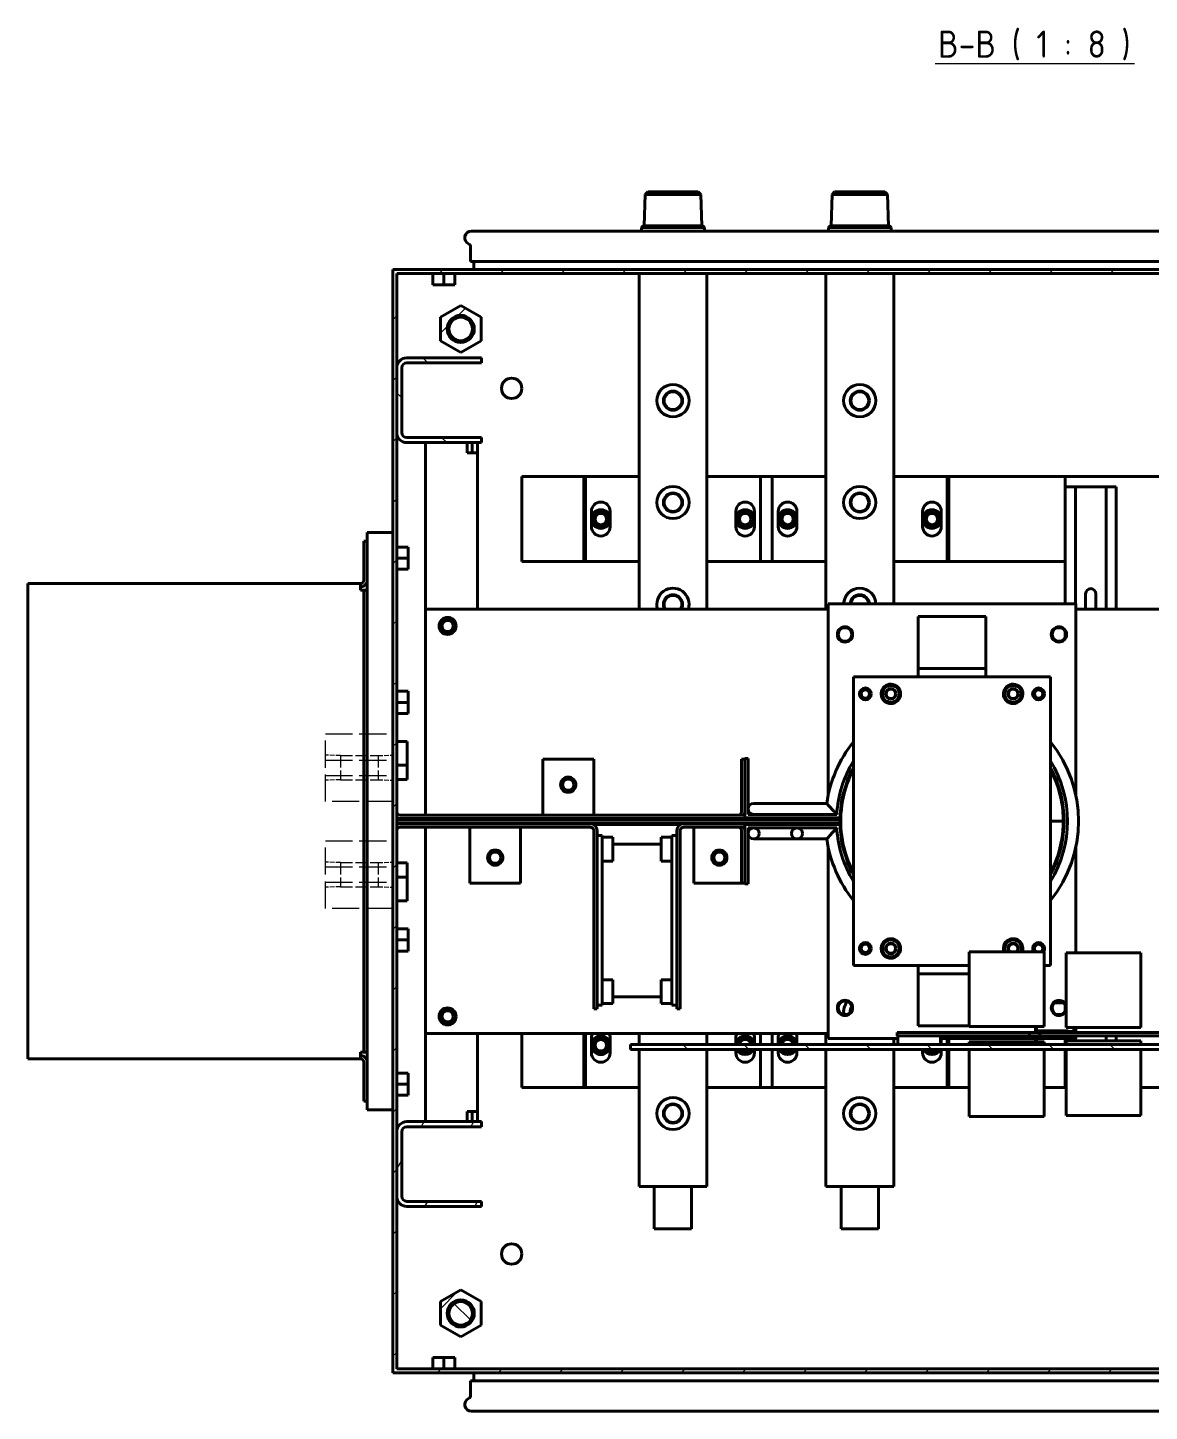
# Model space of a CAD drawing. Header units: millimetres. Extents: x 0 to 4752, y 0 to 3360.
# Drawn here: x 1799 to 2459, y 1622 to 2438 of the extents above; entities that cross this region are included whole.
import ezdxf

# ---------------------------------------------------------------- set-up
doc = ezdxf.new("R2010")
doc.units = ezdxf.units.MM
doc.header["$LTSCALE"] = 8
doc.linetypes.add('DASHED', pattern=[0.2067, 0.1654, -0.0413])
for name, color, linetype, lineweight in [('가려진 것(ISO)', 2, 'DASHED', 18), ('가시적인 것(ISO)', 3, 'Continuous', 40), ('기호(ISO)', 5, 'Continuous', 25), ('해치(ISO)', 7, 'Continuous', 18)]:
    doc.layers.add(name, color=color, linetype=linetype, lineweight=lineweight)
doc.styles.add('텍스트 스타일466', font='isocp.shx')
pattern_1 = [(45, (0, 0), (-17.96051, 17.96051), [])]
pattern_2 = [(135.0002, (0, 0), (-17.96045, -17.96058), [])]

msp = doc.modelspace()

# ---------------------------------------------------------------- hatches: boundary and pattern name
at = {"layer": '해치(ISO)'}
h = msp.add_hatch(dxfattribs=at)
h.set_pattern_fill('ANSI31', color=256, scale=203.2, style=0)
h.set_pattern_definition(pattern_1)
h.paths.add_polyline_path([(2013.95, 1645.01), (2813.95, 1645.01), (2813.95, 2295.01), (2013.95, 2295.01)])
h.paths.add_polyline_path([(2811.65, 2292.71), (2811.65, 1647.31), (2016.25, 1647.31), (2016.25, 1749.01), (2016.25, 1787.01), (2016.25, 2199.01), (2016.25, 2237.01), (2016.25, 2292.71)], flags=0)
h = msp.add_hatch(dxfattribs=at)
h.set_pattern_fill('ANSI31', color=256, scale=203.2, style=0)
h.set_pattern_definition(pattern_1)
h.paths.add_polyline_path([(2065.95, 1686.94), (2053.95, 1693.87), (2041.95, 1686.94), (2041.95, 1673.08), (2053.95, 1666.16), (2065.95, 1673.08)])
edge = h.paths.add_edge_path(flags=0)
edge.add_ellipse((2053.95, 1680.01), major_axis=(6.92, 0), ratio=1, start_angle=0, end_angle=360)
h.paths.add_polyline_path([(2773.95, 2273.87), (2761.95, 2266.94), (2761.95, 2253.08), (2773.95, 2246.16), (2785.95, 2253.08), (2785.95, 2266.94)])
edge = h.paths.add_edge_path(flags=0)
edge.add_ellipse((2773.95, 2260.01), major_axis=(6.92, 0), ratio=1, start_angle=0, end_angle=360)
h.paths.add_polyline_path([(2785.95, 1686.94), (2773.95, 1693.87), (2761.95, 1686.94), (2761.95, 1673.08), (2773.95, 1666.16), (2785.95, 1673.08)])
edge = h.paths.add_edge_path(flags=0)
edge.add_ellipse((2773.95, 1680.01), major_axis=(6.92, 0), ratio=1, start_angle=0, end_angle=360)
h.paths.add_polyline_path([(2053.95, 2273.87), (2041.95, 2266.94), (2041.95, 2253.08), (2053.95, 2246.16), (2065.95, 2253.08), (2065.95, 2266.94)])
edge = h.paths.add_edge_path(flags=0)
edge.add_ellipse((2053.95, 2260.01), major_axis=(6.92, 0), ratio=1, start_angle=0, end_angle=360)
h = msp.add_hatch(dxfattribs=at)
h.set_pattern_fill('ANSI31', color=256, scale=203.2, angle=105.00025, style=0)
h.set_pattern_definition([(150.0002, (0, 0), (-12.6999, -21.9971), [])])
edge = h.paths.add_edge_path()
edge.add_ellipse((2053.95, 2260.01), major_axis=(8, 0), ratio=1, start_angle=0, end_angle=360)
h = msp.add_hatch(dxfattribs=at)
h.set_pattern_fill('ANSI31', color=256, scale=203.2, angle=90.00021, style=0)
h.set_pattern_definition(pattern_2)
edge = h.paths.add_edge_path()
edge.add_line((2066.25, 2240.01), (2066.25, 2243.01))
edge.add_line((2066.25, 2243.01), (2022.25, 2243.01))
edge.add_ellipse((2022.25, 2237.01), major_axis=(0, 6), ratio=1, start_angle=0, end_angle=90)
edge.add_line((2016.25, 2237.01), (2016.25, 2199.01))
edge.add_ellipse((2022.25, 2199.01), major_axis=(-6, 0), ratio=1, start_angle=0, end_angle=90)
edge.add_line((2022.25, 2193.01), (2066.25, 2193.01))
edge.add_line((2066.25, 2193.01), (2066.25, 2196.01))
edge.add_line((2066.25, 2196.01), (2022.25, 2196.01))
edge.add_ellipse((2022.25, 2199.01), major_axis=(0, -3), ratio=1, start_angle=270, end_angle=360, ccw=False)
edge.add_line((2019.25, 2199.01), (2019.25, 2237.01))
edge.add_ellipse((2022.25, 2237.01), major_axis=(-3, 0), ratio=1, start_angle=270, end_angle=360, ccw=False)
edge.add_line((2022.25, 2240.01), (2066.25, 2240.01))
h = msp.add_hatch(dxfattribs=at)
h.set_pattern_fill('ANSI31', color=256, scale=203.2, angle=75.00018, style=0)
h.set_pattern_definition([(120.0002, (0, 0), (-21.997, -12.70007), [])])
h.paths.add_polyline_path([(2336.45, 1843.51), (2311.45, 1843.51), (2311.45, 1838.51), (2336.45, 1838.51)])
h = msp.add_hatch(dxfattribs=at)
h.set_pattern_fill('ANSI31', color=256, scale=203.2, angle=90.00021, style=0)
h.set_pattern_definition(pattern_2)
h.paths.add_polyline_path([(2153.95, 1838.51), (2153.95, 1835.51), (2573.95, 1835.51), (2573.95, 1838.51), (2496.45, 1838.51), (2471.45, 1838.51), (2336.45, 1838.51), (2311.45, 1838.51)])
h = msp.add_hatch(dxfattribs=at)
h.set_pattern_fill('ANSI31', color=256, scale=203.2, angle=14.99998, style=0)
h.set_pattern_definition([(60, (0, 0), (-21.99704, 12.7), [])])
edge = h.paths.add_edge_path()
edge.add_line((2066.25, 1790.01), (2066.25, 1793.01))
edge.add_line((2066.25, 1793.01), (2022.25, 1793.01))
edge.add_ellipse((2022.25, 1787.01), major_axis=(0, 6), ratio=1, start_angle=0, end_angle=90)
edge.add_line((2016.25, 1787.01), (2016.25, 1749.01))
edge.add_ellipse((2022.25, 1749.01), major_axis=(-6, 0), ratio=1, start_angle=0, end_angle=90)
edge.add_line((2022.25, 1743.01), (2066.25, 1743.01))
edge.add_line((2066.25, 1743.01), (2066.25, 1746.01))
edge.add_line((2066.25, 1746.01), (2022.25, 1746.01))
edge.add_ellipse((2022.25, 1749.01), major_axis=(0, -3), ratio=1, start_angle=270, end_angle=360, ccw=False)
edge.add_line((2019.25, 1749.01), (2019.25, 1787.01))
edge.add_ellipse((2022.25, 1787.01), major_axis=(-3, 0), ratio=1, start_angle=270, end_angle=360, ccw=False)
edge.add_line((2022.25, 1790.01), (2066.25, 1790.01))
h = msp.add_hatch(dxfattribs=at)
h.set_pattern_fill('ANSI31', color=256, scale=203.2, angle=90.00021, style=0)
h.set_pattern_definition(pattern_2)
edge = h.paths.add_edge_path()
edge.add_ellipse((2053.95, 1680.01), major_axis=(8, 0), ratio=1, start_angle=0, end_angle=360)

# ---------------------------------------------------------------- linework, layer by layer
at = {"layer": '가려진 것(ISO)', "ltscale": 12.094824}
for p, q in [((1974.25, 1981.51), (1974.25, 2021.51)), ((1974.25, 2021.51), (2014.25, 2021.51)), ((1974.25, 2006.01), (2014.25, 2006.01)), ((1974.25, 1997.01), (2014.25, 1997.01)), ((2014.25, 1981.51), (1974.25, 1981.51)), ((1974.25, 1918.51), (1974.25, 1958.51)), ((1974.25, 1958.51), (2014.25, 1958.51)), ((1974.25, 1943.01), (2014.25, 1943.01)), ((1974.25, 1934.01), (2014.25, 1934.01)), ((2014.25, 1918.51), (1974.25, 1918.51))]:
    msp.add_line(p, q, dxfattribs=at)
at = {"layer": '가려진 것(ISO)', "ltscale": 2.120859}
for p, q in [((1983.16, 2008.64), (1974.25, 2008.92)), ((2005.35, 2008.64), (2014.25, 2008.92)), ((1983.16, 1994.39), (1974.25, 1994.11)), ((2005.35, 1994.39), (2014.25, 1994.11)), ((1983.16, 1945.64), (1974.25, 1945.92)), ((2005.35, 1945.64), (2014.25, 1945.92)), ((1983.16, 1931.39), (1974.25, 1931.11)), ((2005.35, 1931.39), (2014.25, 1931.11))]:
    msp.add_line(p, q, dxfattribs=at)
at = {"layer": '가려진 것(ISO)', "ltscale": 5.329205}
for p, q in [((1983.16, 2008.64), (1983.16, 1994.39)), ((2005.35, 2008.64), (2005.35, 1994.39)), ((1983.16, 1945.64), (1983.16, 1931.39)), ((2005.35, 1945.64), (2005.35, 1931.39))]:
    msp.add_line(p, q, dxfattribs=at)
at = {"layer": '가려진 것(ISO)', "ltscale": 5.283535}
for p, q in [((1983.16, 2008.64), (2005.35, 2008.64)), ((1983.16, 1994.39), (2005.35, 1994.39)), ((1983.16, 1945.64), (2005.35, 1945.64)), ((1983.16, 1931.39), (2005.35, 1931.39))]:
    msp.add_line(p, q, dxfattribs=at)
at = {"layer": '가시적인 것(ISO)'}
for p, q in [((2164.15, 2340.76), (2162.6, 2339.21)), ((2164.15, 2340.76), (2193.75, 2340.76)), ((2193.75, 2340.76), (2195.3, 2339.21)), ((2274.15, 2340.76), (2272.6, 2339.21)), ((2274.15, 2340.76), (2303.75, 2340.76)), ((2303.75, 2340.76), (2305.3, 2339.21)), ((2162.6, 2339.21), (2162.05, 2320.76)), ((2162.6, 2339.21), (2195.3, 2339.21)), ((2195.3, 2339.21), (2195.85, 2320.76)), ((2272.6, 2339.21), (2272.05, 2320.76)), ((2272.6, 2339.21), (2305.3, 2339.21)), ((2305.3, 2339.21), (2305.85, 2320.76)), ((2060.3, 2317.71), (2767.6, 2317.71)), ((2161.45, 2320.76), (2160.45, 2319.76)), ((2197.45, 2319.76), (2160.45, 2319.76)), ((2160.45, 2317.71), (2160.45, 2319.76)), ((2161.45, 2320.76), (2196.45, 2320.76)), ((2196.45, 2320.76), (2197.45, 2319.76)), ((2197.45, 2317.71), (2197.45, 2319.76)), ((2271.45, 2320.76), (2270.45, 2319.76)), ((2307.45, 2319.76), (2270.45, 2319.76)), ((2270.45, 2317.71), (2270.45, 2319.76)), ((2271.45, 2320.76), (2306.45, 2320.76)), ((2306.45, 2320.76), (2307.45, 2319.76)), ((2307.45, 2317.71), (2307.45, 2319.76)), ((2059.8, 2308.26), (2059.8, 2299.71)), ((2059.8, 2299.71), (2768.1, 2299.71)), ((2061.65, 2295.01), (2061.65, 2299.71)), ((2813.95, 2295.01), (2013.95, 2295.01)), ((2013.95, 2295.01), (2013.95, 1645.01)), ((2016.25, 1647.31), (2016.25, 2292.71)), ((2016.25, 2292.71), (2811.65, 2292.71)), ((2037.45, 2292.71), (2037.45, 2285.91)), ((2043.95, 2292.71), (2043.95, 2285.91)), ((2050.45, 2292.71), (2050.45, 2285.91)), ((2158.95, 2292.71), (2158.95, 2095.01)), ((2198.95, 2292.71), (2198.95, 2095.01)), ((2268.95, 2292.71), (2268.95, 2095.01)), ((2308.95, 2292.71), (2308.95, 2098.01)), ((2037.45, 2285.91), (2043.95, 2285.91)), ((2043.95, 2285.91), (2050.45, 2285.91)), ((2053.95, 2273.87), (2041.95, 2266.94)), ((2041.95, 2266.94), (2041.95, 2253.08)), ((2065.95, 2266.94), (2053.95, 2273.87)), ((2065.95, 2253.08), (2065.95, 2266.94)), ((2041.95, 2253.08), (2053.95, 2246.16)), ((2053.95, 2246.16), (2065.95, 2253.08)), ((2066.25, 2243.01), (2022.25, 2243.01)), ((2066.25, 2240.01), (2066.25, 2243.01)), ((2016.25, 2237.01), (2016.25, 2199.01)), ((2019.25, 2199.01), (2019.25, 2237.01)), ((2022.25, 2240.01), (2066.25, 2240.01)), ((2066.25, 2196.01), (2022.25, 2196.01)), ((2022.25, 2193.01), (2066.25, 2193.01)), ((2033.25, 2193.01), (2033.25, 2187.01)), ((2057.75, 2187.01), (2057.75, 2193.01)), ((2060.75, 2187.01), (2060.75, 2193.01)), ((2063.75, 2193.01), (2063.75, 2187.01)), ((2066.25, 2193.01), (2066.25, 2196.01)), ((2033.25, 2095.01), (2033.25, 2187.01)), ((2057.75, 2187.01), (2063.75, 2187.01)), ((2063.75, 2187.01), (2063.75, 2095.01)), ((2089.95, 2173.01), (2126.45, 2173.01)), ((2089.95, 2173.01), (2089.95, 2129.01)), ((2126.45, 2123.01), (2126.45, 2173.01)), ((2126.45, 2173.01), (2127.45, 2173.01)), ((2158.95, 2173.01), (2127.45, 2173.01)), ((2127.45, 2173.01), (2127.45, 2123.01)), ((2230.45, 2173.01), (2198.95, 2173.01)), ((2230.45, 2173.01), (2237.45, 2173.01)), ((2230.45, 2123.01), (2230.45, 2173.01)), ((2268.95, 2173.01), (2237.45, 2173.01)), ((2237.45, 2173.01), (2237.45, 2123.01)), ((2340.45, 2173.01), (2308.95, 2173.01)), ((2340.45, 2173.01), (2341.45, 2173.01)), ((2340.45, 2123.01), (2340.45, 2173.01)), ((2341.45, 2173.01), (2409.95, 2173.01)), ((2341.45, 2173.01), (2341.45, 2123.01)), ((2409.95, 2173.01), (2409.95, 2167.01)), ((2601.75, 2173.01), (2409.95, 2173.01)), ((2415.95, 2167.01), (2409.95, 2167.01)), ((2409.95, 2098.01), (2409.95, 2167.01)), ((2433.95, 2167.01), (2415.95, 2167.01)), ((2415.95, 2098.01), (2415.95, 2167.01)), ((2439.95, 2167.01), (2433.95, 2167.01)), ((2433.95, 2095.01), (2433.95, 2167.01)), ((2439.95, 2095.01), (2439.95, 2167.01)), ((2130.95, 2143.51), (2130.95, 2152.51)), ((2141.95, 2152.51), (2141.95, 2143.51)), ((2215.95, 2143.51), (2215.95, 2152.51)), ((2226.95, 2152.51), (2226.95, 2143.51)), ((2240.95, 2143.51), (2240.95, 2152.51)), ((2251.95, 2152.51), (2251.95, 2143.51)), ((2325.95, 2143.51), (2325.95, 2152.51)), ((2336.95, 2152.51), (2336.95, 2143.51)), ((1998.95, 1800.01), (1998.95, 2140.01)), ((2013.95, 2140.01), (1998.95, 2140.01)), ((1996.95, 2135.01), (1996.95, 2112.01)), ((1996.95, 2135.01), (1998.95, 2135.01)), ((2016.25, 2131.51), (2023.05, 2131.51)), ((2023.05, 2125.01), (2023.05, 2131.51)), ((2089.95, 2123.01), (2089.95, 2129.01)), ((2016.25, 2125.01), (2023.05, 2125.01)), ((2023.05, 2118.51), (2023.05, 2125.01)), ((2126.45, 2123.01), (2089.95, 2123.01)), ((2127.45, 2123.01), (2126.45, 2123.01)), ((2127.45, 2123.01), (2158.95, 2123.01)), ((2198.95, 2123.01), (2230.45, 2123.01)), ((2237.45, 2123.01), (2230.45, 2123.01)), ((2237.45, 2123.01), (2268.95, 2123.01)), ((2308.95, 2123.01), (2340.45, 2123.01)), ((2341.45, 2123.01), (2340.45, 2123.01)), ((2409.95, 2123.01), (2341.45, 2123.01)), ((2016.25, 2118.51), (2023.05, 2118.51)), ((1798.95, 2110.01), (1994.95, 2110.01)), ((1798.95, 2110.01), (1798.95, 2106.01)), ((1798.95, 1834.01), (1798.95, 2106.01)), ((1994.95, 2110.01), (1994.95, 2106.01)), ((1996.95, 2106.01), (1994.95, 2106.01)), ((1996.95, 2106.01), (1998.95, 2106.01)), ((1996.95, 1834.01), (1996.95, 2106.01)), ((2421.95, 2095.01), (2421.95, 2104.01)), ((2427.95, 2104.01), (2427.95, 2095.01)), ((2270.25, 2098.01), (2270.25, 1984.89)), ((2416.25, 2098.01), (2270.25, 2098.01)), ((2416.25, 1984.89), (2416.25, 2098.01)), ((2033.25, 2095.01), (2033.25, 1973.51)), ((2270.25, 2095.01), (2033.25, 2095.01)), ((2323.25, 2075.51), (2323.25, 2090.51)), ((2363.25, 2090.51), (2323.25, 2090.51)), ((2363.25, 2090.51), (2363.25, 2075.51)), ((2627.25, 2095.01), (2416.25, 2095.01)), ((2409.95, 2078.49), (2409.95, 2081.53)), ((2323.25, 2060.01), (2323.25, 2075.51)), ((2363.25, 2075.51), (2363.25, 2060.01)), ((2401.25, 2055.01), (2285.25, 2055.01)), ((2285.25, 2055.01), (2285.25, 1885.01)), ((2363.25, 2060.01), (2323.25, 2060.01)), ((2323.25, 2060.01), (2323.25, 2055.01)), ((2363.25, 2055.01), (2363.25, 2060.01)), ((2401.25, 1885.01), (2401.25, 2055.01)), ((2016.25, 2046.51), (2023.05, 2046.51)), ((2023.05, 2040.01), (2023.05, 2046.51)), ((2016.25, 2040.01), (2023.05, 2040.01)), ((2023.05, 2033.51), (2023.05, 2040.01)), ((2302.11, 2044.85), (2301.5, 2044.86)), ((2301.51, 2045.4), (2301.96, 2045.4)), ((2302.13, 2044.79), (2301.51, 2044.8)), ((2374.11, 2044.85), (2373.5, 2044.86)), ((2373.51, 2045.4), (2373.96, 2045.4)), ((2374.13, 2044.79), (2373.51, 2044.8)), ((2016.25, 2033.51), (2023.05, 2033.51)), ((2016.25, 2017.01), (2022.45, 2017.01)), ((2022.45, 2017.01), (2022.45, 2003.01)), ((2102.25, 2006.51), (2102.25, 1975.51)), ((2132.25, 2006.51), (2102.25, 2006.51)), ((2132.25, 2006.51), (2132.25, 1975.51)), ((2219.25, 2006.51), (2219.25, 1975.51)), ((2219.25, 2006.51), (2221.25, 2006.51)), ((2221.25, 2007.01), (2221.25, 2006.51)), ((2223.25, 2007.01), (2221.25, 2007.01)), ((2221.25, 1975.51), (2221.25, 2006.51)), ((2223.25, 1974.01), (2223.25, 2007.01)), ((2016.25, 2003.01), (2022.45, 2003.01)), ((2022.45, 2003.01), (2022.45, 1994.51)), ((2016.25, 1994.51), (2022.45, 1994.51)), ((2018.25, 1973.51), (2221.25, 1973.51)), ((2102.25, 1975.51), (2102.25, 1973.51)), ((2132.25, 1975.51), (2132.25, 1973.51)), ((2221.25, 1975.51), (2221.25, 1973.51)), ((2221.25, 1973.51), (2221.25, 1971.51)), ((2275.37, 1974.01), (2223.25, 1974.01)), ((2269.5, 1980.51), (2226.5, 1980.51)), ((2277.32, 1973.01), (2277.82, 1973.01)), ((2016.25, 1971.01), (2277.25, 1971.01)), ((2277.25, 1969.01), (2016.25, 1969.01)), ((2018.25, 1971.51), (2221.25, 1971.51)), ((2130.25, 1968.51), (2018.25, 1968.51)), ((2130.25, 1966.51), (2018.25, 1966.51)), ((2033.25, 1971.01), (2033.25, 1971.51)), ((2033.25, 1968.51), (2033.25, 1969.01)), ((2033.25, 1966.51), (2033.25, 1845.01)), ((2059.25, 1964.51), (2059.25, 1966.51)), ((2089.25, 1964.51), (2089.25, 1966.51)), ((2183.32, 1968.01), (2132.19, 1968.01)), ((2221.25, 1968.51), (2185.25, 1968.51)), ((2185.25, 1966.51), (2221.25, 1966.51)), ((2191.25, 1964.51), (2191.25, 1966.51)), ((2221.25, 1972.01), (2277.28, 1972.01)), ((2221.25, 1966.51), (2221.25, 1968.51)), ((2277.28, 1968.01), (2221.25, 1968.01)), ((2221.25, 1966.51), (2221.25, 1964.51)), ((2223.25, 1966.01), (2226.5, 1966.01)), ((2223.25, 1962.76), (2223.25, 1966.01)), ((2226.5, 1966.01), (2252, 1966.01)), ((2252, 1966.01), (2275.37, 1966.01)), ((2277.25, 1971.01), (2277.25, 1969.01)), ((2277.28, 1972.01), (2277.78, 1972.01)), ((2277.78, 1968.01), (2277.28, 1968.01)), ((2277.82, 1967.01), (2277.32, 1967.01)), ((2408.75, 1970.01), (2401.25, 1970.01)), ((2059.25, 1933.51), (2059.25, 1964.51)), ((2089.25, 1933.51), (2089.25, 1964.51)), ((2132.25, 1859.51), (2132.25, 1964.51)), ((2134.25, 1859.51), (2134.25, 1964.51)), ((2137.25, 1961.51), (2134.25, 1961.51)), ((2137.25, 1961.51), (2137.25, 1861.51)), ((2137.25, 1960.51), (2143.45, 1960.51)), ((2143.45, 1960.51), (2143.45, 1946.51)), ((2143.45, 1956.51), (2172.05, 1956.51)), ((2172.05, 1946.51), (2172.05, 1960.51)), ((2178.25, 1960.51), (2172.05, 1960.51)), ((2178.25, 1961.51), (2178.25, 1861.51)), ((2178.25, 1961.51), (2181.25, 1961.51)), ((2181.25, 1964.51), (2181.25, 1859.51)), ((2183.25, 1859.51), (2183.25, 1964.51)), ((2191.25, 1933.51), (2191.25, 1964.51)), ((2219.25, 1933.51), (2219.25, 1964.51)), ((2221.25, 1933.51), (2221.25, 1964.51)), ((2223.25, 1933.01), (2223.25, 1962.76)), ((2252, 1959.51), (2226.5, 1959.51)), ((2252, 1959.51), (2269.5, 1959.51)), ((2270.25, 1955.14), (2270.25, 1842.01)), ((2416.25, 1892.51), (2416.25, 1955.14)), ((2016.25, 1945.51), (2022.45, 1945.51)), ((2022.45, 1945.51), (2022.45, 1937.01)), ((2137.25, 1946.51), (2143.45, 1946.51)), ((2178.25, 1946.51), (2172.05, 1946.51)), ((2016.25, 1937.01), (2022.45, 1937.01)), ((2022.45, 1937.01), (2022.45, 1923.01)), ((2059.25, 1933.51), (2089.25, 1933.51)), ((2191.25, 1933.51), (2219.25, 1933.51)), ((2219.25, 1933.51), (2221.25, 1933.51)), ((2221.25, 1933.51), (2221.25, 1933.01)), ((2221.25, 1933.01), (2223.25, 1933.01)), ((2016.25, 1923.01), (2022.45, 1923.01)), ((2016.25, 1906.51), (2023.05, 1906.51)), ((2016.25, 1900.01), (2023.05, 1900.01)), ((2023.05, 1900.01), (2023.05, 1906.51)), ((2023.05, 1893.51), (2023.05, 1900.01)), ((2016.25, 1893.51), (2023.05, 1893.51)), ((2302.11, 1894.85), (2301.5, 1894.86)), ((2301.51, 1895.4), (2301.96, 1895.4)), ((2302.13, 1894.79), (2301.51, 1894.8)), ((2397.45, 1893.01), (2353.45, 1893.01)), ((2353.45, 1893.01), (2353.45, 1849.01)), ((2374.11, 1894.85), (2373.5, 1894.86)), ((2373.51, 1895.4), (2373.96, 1895.4)), ((2374.13, 1894.79), (2373.51, 1894.8)), ((2397.45, 1849.01), (2397.45, 1893.01)), ((2454.45, 1892.51), (2410.45, 1892.51)), ((2410.45, 1892.51), (2410.45, 1848.51)), ((2454.45, 1848.51), (2454.45, 1892.51)), ((2285.25, 1885.01), (2353.45, 1885.01)), ((2323.25, 1885.01), (2323.25, 1880.01)), ((2397.45, 1885.01), (2401.25, 1885.01)), ((2137.25, 1876.51), (2143.45, 1876.51)), ((2143.45, 1876.51), (2143.45, 1862.51)), ((2172.05, 1862.51), (2172.05, 1876.51)), ((2178.25, 1876.51), (2172.05, 1876.51)), ((2323.25, 1864.51), (2323.25, 1880.01)), ((2323.25, 1880.01), (2353.45, 1880.01)), ((2132.25, 1859.51), (2134.25, 1859.51)), ((2137.25, 1861.51), (2134.25, 1861.51)), ((2137.25, 1862.51), (2143.45, 1862.51)), ((2143.45, 1866.51), (2172.05, 1866.51)), ((2178.25, 1862.51), (2172.05, 1862.51)), ((2178.25, 1861.51), (2181.25, 1861.51)), ((2183.25, 1859.51), (2181.25, 1859.51)), ((2323.25, 1849.51), (2323.25, 1864.51)), ((2408.9, 1863.01), (2403.61, 1863.01)), ((2409.95, 1858.49), (2409.95, 1861.53)), ((2033.25, 1799.01), (2033.25, 1845.01)), ((2033.25, 1845.01), (2270.25, 1845.01)), ((2063.75, 1845.01), (2063.75, 1799.01)), ((2089.95, 1813.01), (2089.95, 1845.01)), ((2126.45, 1813.01), (2126.45, 1845.01)), ((2127.45, 1845.01), (2127.45, 1813.01)), ((2130.95, 1833.51), (2130.95, 1842.51)), ((2141.95, 1842.51), (2141.95, 1833.51)), ((2158.95, 1845.01), (2158.95, 1838.51)), ((2198.95, 1845.01), (2198.95, 1838.51)), ((2215.95, 1838.51), (2215.95, 1842.51)), ((2226.95, 1842.51), (2226.95, 1838.51)), ((2230.45, 1838.51), (2230.45, 1845.01)), ((2237.45, 1845.01), (2237.45, 1838.51)), ((2240.95, 1838.51), (2240.95, 1842.51)), ((2251.95, 1842.51), (2251.95, 1838.51)), ((2268.95, 1845.01), (2268.95, 1838.51)), ((2310.95, 1845.51), (2388.95, 1845.51)), ((2310.95, 1845.51), (2310.95, 1843.51)), ((2311.45, 1843.51), (2310.95, 1843.51)), ((2336.45, 1843.51), (2311.45, 1843.51)), ((2311.45, 1843.51), (2311.45, 1838.51)), ((2323.25, 1849.51), (2353.45, 1849.51)), ((2388.95, 1843.51), (2336.45, 1843.51)), ((2336.45, 1838.51), (2336.45, 1843.51)), ((2353.45, 1849.01), (2397.45, 1849.01)), ((2388.95, 1845.51), (2394.95, 1845.51)), ((2388.95, 1845.51), (2388.95, 1843.51)), ((2394.95, 1843.51), (2388.95, 1843.51)), ((2392.45, 1846.01), (2392.45, 1849.01)), ((2411.7, 1846.01), (2392.45, 1846.01)), ((2392.45, 1840.01), (2392.45, 1843.01)), ((2392.45, 1843.01), (2411.7, 1843.01)), ((2392.95, 1849.01), (2392.95, 1846.51)), ((2392.95, 1846.51), (2411.7, 1846.51)), ((2411.7, 1842.51), (2392.95, 1842.51)), ((2392.95, 1842.51), (2392.95, 1840.01)), ((2394.95, 1845.51), (2496.95, 1845.51)), ((2394.95, 1843.51), (2394.95, 1845.51)), ((2471.45, 1843.51), (2394.95, 1843.51)), ((2396.2, 1845.51), (2396.2, 1846.01)), ((2396.2, 1846.01), (2414.95, 1846.01)), ((2396.2, 1843.01), (2396.2, 1843.51)), ((2414.95, 1843.01), (2396.2, 1843.01)), ((2410.45, 1848.51), (2454.45, 1848.51)), ((2411.7, 1846.51), (2411.7, 1846.01)), ((2411.7, 1843.01), (2411.7, 1842.51)), ((2414.95, 1846.01), (2414.95, 1848.51)), ((2414.95, 1840.51), (2414.95, 1843.01)), ((2415.45, 1848.51), (2415.45, 1845.51)), ((2415.45, 1843.51), (2415.45, 1840.51)), ((2416.25, 1845.51), (2416.25, 1848.51)), ((2416.25, 1842.01), (2416.25, 1843.51)), ((2433.95, 1840.51), (2433.95, 1843.51)), ((2439.95, 1840.51), (2439.95, 1843.51)), ((2153.95, 1838.51), (2153.95, 1835.51)), ((2573.95, 1838.51), (2153.95, 1838.51)), ((2153.95, 1835.51), (2573.95, 1835.51)), ((2158.95, 1835.51), (2158.95, 1754.76)), ((2198.95, 1835.51), (2198.95, 1754.76)), ((2215.95, 1833.51), (2215.95, 1835.51)), ((2226.95, 1835.51), (2226.95, 1833.51)), ((2230.45, 1813.01), (2230.45, 1835.51)), ((2237.45, 1835.51), (2237.45, 1813.01)), ((2240.95, 1833.51), (2240.95, 1835.51)), ((2251.95, 1835.51), (2251.95, 1833.51)), ((2268.95, 1835.51), (2268.95, 1754.76)), ((2270.25, 1842.01), (2311.45, 1842.01)), ((2308.95, 1842.01), (2308.95, 1838.51)), ((2308.95, 1835.51), (2308.95, 1754.76)), ((2311.45, 1838.51), (2336.45, 1838.51)), ((2325.95, 1833.51), (2325.95, 1835.51)), ((2336.45, 1842.01), (2392.45, 1842.01)), ((2336.95, 1842.01), (2336.95, 1838.51)), ((2336.95, 1835.51), (2336.95, 1833.51)), ((2340.45, 1838.51), (2340.45, 1842.01)), ((2340.45, 1813.01), (2340.45, 1835.51)), ((2341.45, 1842.01), (2341.45, 1838.51)), ((2341.45, 1835.51), (2341.45, 1813.01)), ((2397.45, 1840.01), (2353.45, 1840.01)), ((2353.45, 1840.01), (2353.45, 1838.51)), ((2353.45, 1835.51), (2353.45, 1796.01)), ((2392.95, 1842.01), (2414.95, 1842.01)), ((2397.45, 1838.51), (2397.45, 1840.01)), ((2397.45, 1796.01), (2397.45, 1835.51)), ((2409.95, 1838.51), (2409.95, 1842.01)), ((2409.95, 1822.01), (2409.95, 1835.51)), ((2454.45, 1840.51), (2410.45, 1840.51)), ((2410.45, 1840.51), (2410.45, 1838.51)), ((2410.45, 1835.51), (2410.45, 1796.51)), ((2415.45, 1842.01), (2416.25, 1842.01)), ((2415.95, 1840.51), (2415.95, 1842.01)), ((2454.45, 1838.51), (2454.45, 1840.51)), ((2454.45, 1796.51), (2454.45, 1835.51)), ((1798.95, 1834.01), (1798.95, 1830.01)), ((1994.95, 1830.01), (1798.95, 1830.01)), ((1996.95, 1834.01), (1994.95, 1834.01)), ((1994.95, 1834.01), (1994.95, 1830.01)), ((1996.95, 1834.01), (1998.95, 1834.01)), ((1996.95, 1805.01), (1996.95, 1828.01)), ((2016.25, 1821.51), (2023.05, 1821.51)), ((2023.05, 1815.01), (2023.05, 1821.51)), ((2409.95, 1822.01), (2409.95, 1813.01)), ((2409.95, 1822.01), (2410.45, 1822.01)), ((2016.25, 1815.01), (2023.05, 1815.01)), ((2023.05, 1808.51), (2023.05, 1815.01)), ((2089.95, 1813.01), (2126.45, 1813.01)), ((2127.45, 1813.01), (2126.45, 1813.01)), ((2127.45, 1813.01), (2158.95, 1813.01)), ((2198.95, 1813.01), (2230.45, 1813.01)), ((2237.45, 1813.01), (2230.45, 1813.01)), ((2237.45, 1813.01), (2268.95, 1813.01)), ((2308.95, 1813.01), (2340.45, 1813.01)), ((2341.45, 1813.01), (2340.45, 1813.01)), ((2341.45, 1813.01), (2353.45, 1813.01)), ((2397.45, 1813.01), (2409.95, 1813.01)), ((2409.95, 1813.01), (2410.45, 1813.01)), ((2454.45, 1813.01), (2601.75, 1813.01)), ((1996.95, 1805.01), (1998.95, 1805.01)), ((2016.25, 1808.51), (2023.05, 1808.51)), ((2013.95, 1800.01), (1998.95, 1800.01)), ((2033.25, 1799.01), (2033.25, 1793.01)), ((2057.75, 1793.01), (2057.75, 1799.01)), ((2063.75, 1799.01), (2057.75, 1799.01)), ((2060.75, 1793.01), (2060.75, 1799.01)), ((2063.75, 1799.01), (2063.75, 1793.01)), ((2353.45, 1796.01), (2397.45, 1796.01)), ((2410.45, 1796.51), (2454.45, 1796.51)), ((2016.25, 1787.01), (2016.25, 1749.01)), ((2019.25, 1749.01), (2019.25, 1787.01)), ((2066.25, 1793.01), (2022.25, 1793.01)), ((2022.25, 1790.01), (2066.25, 1790.01)), ((2066.25, 1790.01), (2066.25, 1793.01)), ((2158.95, 1754.76), (2161.95, 1754.76)), ((2195.95, 1754.76), (2161.95, 1754.76)), ((2167.95, 1754.76), (2167.95, 1729.76)), ((2189.95, 1754.76), (2189.95, 1729.76)), ((2195.95, 1754.76), (2198.95, 1754.76)), ((2268.95, 1754.76), (2271.95, 1754.76)), ((2305.95, 1754.76), (2271.95, 1754.76)), ((2277.95, 1754.76), (2277.95, 1729.76)), ((2299.95, 1754.76), (2299.95, 1729.76)), ((2305.95, 1754.76), (2308.95, 1754.76)), ((2066.25, 1746.01), (2022.25, 1746.01)), ((2066.25, 1743.01), (2066.25, 1746.01)), ((2022.25, 1743.01), (2066.25, 1743.01)), ((2167.95, 1729.76), (2189.95, 1729.76)), ((2277.95, 1729.76), (2299.95, 1729.76)), ((2053.95, 1693.87), (2041.95, 1686.94)), ((2065.95, 1686.94), (2053.95, 1693.87)), ((2041.95, 1686.94), (2041.95, 1673.08)), ((2065.95, 1673.08), (2065.95, 1686.94)), ((2041.95, 1673.08), (2053.95, 1666.16)), ((2053.95, 1666.16), (2065.95, 1673.08)), ((2811.65, 1647.31), (2016.25, 1647.31)), ((2043.95, 1654.11), (2037.45, 1654.11)), ((2037.45, 1647.31), (2037.45, 1654.11)), ((2050.45, 1654.11), (2043.95, 1654.11)), ((2043.95, 1647.31), (2043.95, 1654.11)), ((2050.45, 1647.31), (2050.45, 1654.11)), ((2013.95, 1645.01), (2813.95, 1645.01)), ((2768.1, 1640.31), (2059.8, 1640.31)), ((2059.8, 1631.77), (2059.8, 1640.31)), ((2061.65, 1645.01), (2061.65, 1640.31)), ((2767.6, 1622.31), (2060.3, 1622.31))]:
    msp.add_line(p, q, dxfattribs=at)
for centre, radius in [((2053.95, 2260.01), 8), ((2053.95, 2260.01), 6.92), ((2083.95, 2225.01), 6), ((2178.95, 2217.76), 9.5), ((2288.95, 2217.76), 9.5), ((2178.95, 2217.76), 5.64), ((2178.95, 2217.76), 5.29), ((2178.95, 2217.76), 5.25), ((2288.95, 2217.76), 5.64), ((2288.95, 2217.76), 5.29), ((2288.95, 2217.76), 5.25), ((2178.95, 2157.76), 9.5), ((2178.95, 2157.76), 5.64), ((2178.95, 2157.76), 5.29), ((2178.95, 2157.76), 5.25), ((2288.95, 2157.76), 9.5), ((2288.95, 2157.76), 5.64), ((2288.95, 2157.76), 5.29), ((2288.95, 2157.76), 5.25), ((2136.45, 2148.01), 5.5), ((2136.45, 2148.01), 4.5), ((2221.45, 2148.01), 5.5), ((2221.45, 2148.01), 4.5), ((2246.45, 2148.01), 5.5), ((2246.45, 2148.01), 4.5), ((2331.45, 2148.01), 5.5), ((2331.45, 2148.01), 4.5), ((2136.45, 2148.01), 3.32), ((2221.45, 2148.01), 3.32), ((2246.45, 2148.01), 3.32), ((2331.45, 2148.01), 3.32), ((2046.25, 2085.01), 5), ((2046.25, 2085.01), 4.5), ((2046.25, 2085.01), 3.32), ((2280.25, 2080.01), 4.5), ((2280.25, 2080.01), 4), ((2406.25, 2080.01), 4.5), ((2406.25, 2080.01), 4), ((2292.25, 2045.01), 3.5), ((2292.25, 2045.01), 2.46), ((2307.25, 2045.01), 3.15), ((2307.25, 2045.01), 3), ((2307.25, 2045.01), 2.75), ((2379.25, 2045.01), 3.15), ((2379.25, 2045.01), 3), ((2379.25, 2045.01), 2.75), ((2394.25, 2045.01), 3.5), ((2394.25, 2045.01), 2.46), ((2117.25, 1991.51), 4.5), ((2117.25, 1991.51), 3.32), ((2226.5, 1962.76), 3.25), ((2252, 1962.76), 3.25), ((2074.25, 1948.51), 4.5), ((2074.25, 1948.51), 3.32), ((2206.25, 1948.51), 4.5), ((2206.25, 1948.51), 3.32), ((2292.25, 1895.01), 3.5), ((2292.25, 1895.01), 2.46), ((2307.25, 1895.01), 3.15), ((2307.25, 1895.01), 3), ((2307.25, 1895.01), 2.75), ((2046.25, 1855.01), 5), ((2046.25, 1855.01), 4.5), ((2280.25, 1860.01), 4.5), ((2280.25, 1860.01), 4), ((2406.25, 1860.01), 4), ((2046.25, 1855.01), 3.32), ((2136.45, 1838.01), 5.5), ((2136.45, 1838.01), 4.5), ((2136.45, 1838.01), 3.32), ((2178.95, 1797.76), 9.5), ((2178.95, 1797.76), 5.64), ((2178.95, 1797.76), 5.29), ((2178.95, 1797.76), 5.25), ((2288.95, 1797.76), 9.5), ((2288.95, 1797.76), 5.64), ((2288.95, 1797.76), 5.29), ((2288.95, 1797.76), 5.25), ((2083.95, 1715.01), 6), ((2053.95, 1680.01), 8), ((2053.95, 1680.01), 6.92)]:
    msp.add_circle(centre, radius, dxfattribs=at)
for centre, radius, start, end in [((2060.3, 2313.71), 4, 90, 245.37568), ((2057.8, 2308.26), 2, 0, 65.37568), ((2022.25, 2237.01), 6, 90, 180), ((2022.25, 2237.01), 3, 90, 180), ((2022.25, 2199.01), 6, 180, 270), ((2022.25, 2199.01), 3, 180, 270), ((2136.45, 2152.51), 5.5, 0, 180), ((2221.45, 2152.51), 5.5, 0, 180), ((2246.45, 2152.51), 5.5, 0, 180), ((2331.45, 2152.51), 5.5, 0, 180), ((2136.45, 2143.51), 5.5, 180, 0), ((2221.45, 2143.51), 5.5, 180, 0), ((2246.45, 2143.51), 5.5, 180, 0), ((2331.45, 2143.51), 5.5, 180, 0), ((1994.95, 2112.01), 4, 270, 0), ((1994.95, 2112.01), 2, 270, 0), ((2178.95, 2097.76), 9.5, 343.17355, 196.82645), ((2178.95, 2097.76), 5.64, 330.80784, 209.19216), ((2288.95, 2097.76), 9.5, 1.50796, 178.49204), ((2288.95, 2097.76), 5.64, 2.54133, 177.45867), ((2424.95, 2104.01), 3, 0, 180), ((2178.95, 2097.76), 5.29, 328.70752, 211.29248), ((2178.95, 2097.76), 5.25, 328.41186, 211.58814), ((2288.95, 2097.76), 5.29, 2.70644, 177.29356), ((2288.95, 2097.76), 5.25, 2.7294, 177.2706), ((2307.25, 2045.01), 5.75, 182.09341, 176.112), ((2307.25, 2045.01), 5.53, 160.56469, 169.94256), ((2307.25, 2045.01), 5, 135.25362, 195.25362), ((2307.25, 2045.01), 5, 75.25362, 135.25362), ((2307.25, 2045.01), 5.53, 100.56469, 109.94256), ((2307.25, 2045.01), 5, 15.25362, 75.25362), ((2307.25, 2045.01), 5, 315.25362, 15.25362), ((2307.25, 2045.01), 5.53, 40.56469, 49.94256), ((2379.25, 2045.01), 5.75, 182.09341, 176.112), ((2379.25, 2045.01), 5.53, 160.56469, 169.94256), ((2379.25, 2045.01), 5, 135.25362, 195.25362), ((2379.25, 2045.01), 5, 75.25362, 135.25362), ((2379.25, 2045.01), 5.53, 100.56469, 109.94256), ((2379.25, 2045.01), 5, 15.25362, 75.25362), ((2379.25, 2045.01), 5, 315.25362, 15.25362), ((2379.25, 2045.01), 5.53, 40.56469, 49.94256), ((2307.25, 2045.01), 5.75, 176.112, 181.55427), ((2307.25, 2045.01), 5.75, 181.55427, 182.09341), ((2307.25, 2045.01), 5, 195.25362, 255.25362), ((2307.25, 2045.01), 5.53, 220.56469, 229.94256), ((2307.25, 2045.01), 5, 255.25362, 315.25362), ((2307.25, 2045.01), 5.53, 280.56469, 289.94256), ((2307.25, 2045.01), 5.53, 340.56469, 349.94256), ((2379.25, 2045.01), 5.75, 176.112, 181.55427), ((2379.25, 2045.01), 5.75, 181.55427, 182.09341), ((2379.25, 2045.01), 5, 195.25362, 255.25362), ((2379.25, 2045.01), 5.53, 220.56469, 229.94256), ((2379.25, 2045.01), 5, 255.25362, 315.25362), ((2379.25, 2045.01), 5.53, 280.56469, 289.94256), ((2379.25, 2045.01), 5.53, 340.56469, 349.94256), ((2343.25, 1970.01), 74.5, 141.12559, 171.89778), ((2343.25, 1970.01), 74.5, 321.12559, 38.87441), ((2343.25, 1970.01), 68, 148.53302, 176.62771), ((2343.25, 1970.01), 68, 328.53302, 31.46698), ((2343.25, 1970.01), 66, 151.49649, 178.2635), ((2343.25, 1970.01), 66, 331.49649, 28.50351), ((2018.25, 1975.51), 2, 180, 270), ((2217.25, 1975.51), 2, 270, 0), ((2217.25, 1975.51), 4, 330, 0), ((2226.5, 1977.26), 3.25, 90, 180), ((2226.5, 1977.26), 3.25, 180, 270), ((2018.25, 1975.51), 4, 240, 270), ((2018.25, 1964.51), 4, 90, 120), ((2018.25, 1964.51), 2, 90, 180), ((2130.25, 1964.51), 4, 0, 90), ((2130.25, 1964.51), 2, 0, 90), ((2185.25, 1964.51), 4, 90, 180), ((2185.25, 1964.51), 2, 90, 180), ((2217.25, 1964.51), 2, 0, 90), ((2217.25, 1964.51), 4, 0, 30), ((2343.25, 1970.01), 68, 183.37229, 211.46698), ((2343.25, 1970.01), 66, 181.7365, 208.50351), ((2343.25, 1970.01), 74.5, 188.10222, 218.87441), ((2307.25, 1895.01), 5.75, 182.09341, 176.112), ((2307.25, 1895.01), 5, 75.25362, 135.25362), ((2307.25, 1895.01), 5.53, 100.56469, 109.94256), ((2307.25, 1895.01), 5, 15.25362, 75.25362), ((2379.25, 1895.01), 5.75, 339.64559, 176.112), ((2379.25, 1895.01), 5, 75.25362, 135.25362), ((2379.25, 1895.01), 5.53, 100.56469, 109.94256), ((2379.25, 1895.01), 5, 15.25362, 75.25362), ((2307.25, 1895.01), 5.75, 176.112, 181.55427), ((2307.25, 1895.01), 5.75, 181.55427, 182.09341), ((2307.25, 1895.01), 5.53, 160.56469, 169.94256), ((2307.25, 1895.01), 5, 135.25362, 195.25362), ((2307.25, 1895.01), 5, 195.25362, 255.25362), ((2307.25, 1895.01), 5.53, 220.56469, 229.94256), ((2307.25, 1895.01), 5, 255.25362, 315.25362), ((2307.25, 1895.01), 5, 315.25362, 15.25362), ((2307.25, 1895.01), 5.53, 40.56469, 49.94256), ((2307.25, 1895.01), 5.53, 340.56469, 349.94256), ((2379.25, 1895.01), 5.75, 176.112, 181.55427), ((2379.25, 1895.01), 5.75, 181.55427, 182.09341), ((2379.25, 1895.01), 5.75, 182.09341, 200.35441), ((2379.25, 1895.01), 5.53, 160.56469, 169.94256), ((2379.25, 1895.01), 5, 135.25362, 195.25362), ((2379.25, 1895.01), 5, 195.25362, 203.57818), ((2379.25, 1895.01), 3.15, 320.5859, 219.4141), ((2379.25, 1895.01), 3, 318.18969, 221.81031), ((2379.25, 1895.01), 2.75, 313.34176, 226.65824), ((2379.25, 1895.01), 5.53, 40.56469, 49.94256), ((2379.25, 1895.01), 5, 336.42182, 15.25362), ((2379.25, 1895.01), 5.53, 340.56469, 349.94256), ((2394.25, 1895.01), 3.5, 325.1501, 214.8499), ((2394.25, 1895.01), 2.46, 305.56028, 234.43972), ((2307.25, 1895.01), 5.53, 280.56469, 289.94256), ((2288.95, 1857.76), 9.5, 140.70775, 190.29192), ((2288.95, 1857.76), 5.64, 147.81102, 183.18864), ((2288.95, 1857.76), 5.29, 152.68248, 178.31719), ((2288.95, 1857.76), 5.25, 153.56244, 177.43723), ((2406.25, 1860.01), 4.5, 21.03947, 338.96053), ((2136.45, 1842.51), 5.5, 152.96431, 180), ((2136.45, 1842.51), 5.5, 0, 27.03569), ((2221.45, 1842.51), 5.5, 152.96431, 180), ((2221.45, 1838.01), 5.5, 5.21591, 174.78409), ((2221.45, 1838.01), 4.5, 6.37937, 173.62063), ((2221.45, 1842.51), 5.5, 0, 27.03569), ((2246.45, 1842.51), 5.5, 152.96431, 180), ((2246.45, 1838.01), 5.5, 5.21591, 174.78409), ((2246.45, 1838.01), 4.5, 6.37937, 173.62063), ((2246.45, 1842.51), 5.5, 0, 27.03569), ((2221.45, 1838.01), 5.5, 207.03569, 332.96431), ((2221.45, 1838.01), 4.5, 213.74899, 326.25101), ((2221.45, 1838.01), 3.32, 8.65265, 171.34735), ((2221.45, 1838.01), 3.32, 228.78297, 311.21703), ((2246.45, 1838.01), 5.5, 207.03569, 332.96431), ((2246.45, 1838.01), 4.5, 213.74899, 326.25101), ((2246.45, 1838.01), 3.32, 8.65265, 171.34735), ((2246.45, 1838.01), 3.32, 228.78297, 311.21703), ((2331.45, 1838.01), 5.5, 207.03569, 332.96431), ((2331.45, 1838.01), 4.5, 213.74899, 326.25101), ((2331.45, 1838.01), 3.32, 228.78297, 311.21703), ((2331.45, 1838.01), 5.5, 5.21591, 24.61998), ((1994.95, 1828.01), 4, 0, 90), ((1994.95, 1828.01), 2, 0, 90), ((2136.45, 1833.51), 5.5, 180, 0), ((2221.45, 1833.51), 5.5, 180, 0), ((2246.45, 1833.51), 5.5, 180, 0), ((2331.45, 1833.51), 5.5, 180, 0), ((2022.25, 1787.01), 6, 90, 180), ((2022.25, 1787.01), 3, 90, 180), ((2022.25, 1749.01), 6, 180, 270), ((2022.25, 1749.01), 3, 180, 270), ((2057.8, 1631.77), 2, 294.62432, 0), ((2060.3, 1626.31), 4, 114.62432, 270)]:
    msp.add_arc(centre, radius, start, end, dxfattribs=at)
for points, weights in [([(2302.04, 2046.85), (2302.91, 2047.74), (2303.7, 2048.53)], [1.01056542855, 1.03161221876, 1]), ([(2303.7, 2048.53), (2304.49, 2049.33), (2305.37, 2050.21)], [1, 1.03161221876, 1.01056542855]), ([(2306.24, 2050.45), (2307.44, 2050.13), (2308.52, 2049.85)], [1.01056542855, 1.03161221876, 1]), ([(2308.52, 2049.85), (2309.61, 2049.56), (2310.81, 2049.25)], [1, 1.03161221876, 1.01056542855]), ([(2311.45, 2048.61), (2311.78, 2047.41), (2312.08, 2046.33)], [1.01056542855, 1.03161221876, 1]), ([(2312.08, 2046.33), (2312.37, 2045.25), (2312.7, 2044.05)], [1, 1.03161221876, 1.01056542855]), ([(2374.04, 2046.85), (2374.91, 2047.74), (2375.7, 2048.53)], [1.01056542855, 1.03161221876, 1]), ([(2375.7, 2048.53), (2376.49, 2049.33), (2377.37, 2050.21)], [1, 1.03161221876, 1.01056542855]), ([(2378.24, 2050.45), (2379.44, 2050.13), (2380.52, 2049.85)], [1.01056542855, 1.03161221876, 1]), ([(2380.52, 2049.85), (2381.61, 2049.56), (2382.81, 2049.25)], [1, 1.03161221876, 1.01056542855]), ([(2383.45, 2048.61), (2383.78, 2047.41), (2384.08, 2046.33)], [1.01056542855, 1.03161221876, 1]), ([(2384.08, 2046.33), (2384.37, 2045.25), (2384.7, 2044.05)], [1, 1.03161221876, 1.01056542855]), ([(2302.43, 2043.7), (2302.13, 2044.78), (2301.81, 2045.98)], [1, 1.03161221876, 1.01056542855]), ([(2303.05, 2041.42), (2302.72, 2042.61), (2302.43, 2043.7)], [1.01056542855, 1.03161221876, 1]), ([(2305.98, 2040.18), (2304.89, 2040.46), (2303.69, 2040.78)], [1, 1.03161221876, 1.01056542855]), ([(2308.27, 2039.58), (2307.06, 2039.89), (2305.98, 2040.18)], [1.01056542855, 1.03161221876, 1]), ([(2310.8, 2041.49), (2310.01, 2040.7), (2309.14, 2039.81)], [1, 1.03161221876, 1.01056542855]), ([(2312.47, 2043.17), (2311.59, 2042.29), (2310.8, 2041.49)], [1.01056542855, 1.03161221876, 1]), ([(2374.43, 2043.7), (2374.13, 2044.78), (2373.81, 2045.98)], [1, 1.03161221876, 1.01056542855]), ([(2375.05, 2041.42), (2374.72, 2042.61), (2374.43, 2043.7)], [1.01056542855, 1.03161221876, 1]), ([(2377.98, 2040.18), (2376.89, 2040.46), (2375.69, 2040.78)], [1, 1.03161221876, 1.01056542855]), ([(2380.27, 2039.58), (2379.06, 2039.89), (2377.98, 2040.18)], [1.01056542855, 1.03161221876, 1]), ([(2382.8, 2041.49), (2382.01, 2040.7), (2381.14, 2039.81)], [1, 1.03161221876, 1.01056542855]), ([(2384.47, 2043.17), (2383.59, 2042.29), (2382.8, 2041.49)], [1.01056542855, 1.03161221876, 1]), ([(2303.7, 1898.53), (2304.49, 1899.33), (2305.37, 1900.21)], [1, 1.03161221876, 1.01056542855]), ([(2306.24, 1900.45), (2307.44, 1900.13), (2308.52, 1899.85)], [1.01056542855, 1.03161221876, 1]), ([(2308.52, 1899.85), (2309.61, 1899.56), (2310.81, 1899.25)], [1, 1.03161221876, 1.01056542855]), ([(2375.7, 1898.53), (2376.49, 1899.33), (2377.37, 1900.21)], [1, 1.03161221876, 1.01056542855]), ([(2378.24, 1900.45), (2379.44, 1900.13), (2380.52, 1899.85)], [1.01056542855, 1.03161221876, 1]), ([(2380.52, 1899.85), (2381.61, 1899.56), (2382.81, 1899.25)], [1, 1.03161221876, 1.01056542855]), ([(2302.43, 1893.7), (2302.13, 1894.78), (2301.81, 1895.98)], [1, 1.03161221876, 1.01056542855]), ([(2302.04, 1896.85), (2302.91, 1897.74), (2303.7, 1898.53)], [1.01056542855, 1.03161221876, 1]), ([(2303.05, 1891.42), (2302.72, 1892.61), (2302.43, 1893.7)], [1.01056542855, 1.03161221876, 1]), ([(2310.8, 1891.49), (2310.01, 1890.7), (2309.14, 1889.81)], [1, 1.03161221876, 1.01056542855]), ([(2312.47, 1893.17), (2311.59, 1892.29), (2310.8, 1891.49)], [1.01056542855, 1.03161221876, 1]), ([(2311.45, 1898.61), (2311.78, 1897.41), (2312.08, 1896.33)], [1.01056542855, 1.03161221876, 1]), ([(2312.08, 1896.33), (2312.37, 1895.25), (2312.7, 1894.05)], [1, 1.03161221876, 1.01056542855]), ([(2374.43, 1893.7), (2374.13, 1894.78), (2373.81, 1895.98)], [1, 1.03161221876, 1.01056542855]), ([(2374.04, 1896.85), (2374.91, 1897.74), (2375.7, 1898.53)], [1.01056542855, 1.03161221876, 1]), ([(2374.61, 1893.01), (2374.52, 1893.36), (2374.43, 1893.7)], [1.01446980438, 1.00972847747, 1]), ([(2383.45, 1898.61), (2383.78, 1897.41), (2384.08, 1896.33)], [1.01056542855, 1.03161221876, 1]), ([(2384.08, 1896.33), (2384.37, 1895.25), (2384.7, 1894.05)], [1, 1.03161221876, 1.01056542855]), ([(2384.47, 1893.17), (2384.39, 1893.09), (2384.31, 1893.01)], [1.01056542855, 1.012449992, 1.01391235134]), ([(2305.98, 1890.18), (2304.89, 1890.46), (2303.69, 1890.78)], [1, 1.03161221876, 1.01056542855]), ([(2308.27, 1889.58), (2307.06, 1889.89), (2305.98, 1890.18)], [1.01056542855, 1.03161221876, 1])]:
    msp.add_rational_spline(points, weights, degree=2, dxfattribs=at)
for points, knots in [([(2285.25, 1939.58), (2282.94, 1943.99), (2281.12, 1948.69), (2278.12, 1960.22), (2277.44, 1967.32), (2278.34, 1981.21), (2279.93, 1988.17), (2283.35, 1996.6), (2284.26, 1998.54), (2285.26, 2000.45)], [17.344156, 17.344156, 17.344156, 17.344156, 18.831534, 18.831534, 20.91995, 20.91995, 23.008367, 23.008367, 23.649574, 23.649574, 23.649574, 23.649574]), ([(2401.25, 2000.45), (2404.16, 1994.9), (2406.29, 1988.88), (2408.33, 1978.58), (2408.75, 1974.29), (2408.75, 1970.01)], [37.840438, 37.840438, 37.840438, 37.840438, 39.715696, 39.715696, 40.992034, 40.992034, 40.992034, 40.992034]), ([(2269.5, 1980.51), (2269.5, 1980.51), (2269.51, 1980.5), (2269.59, 1980.41), (2269.66, 1980.32), (2269.89, 1980.06), (2270.04, 1979.88), (2270.45, 1979.42), (2270.71, 1979.12), (2271.42, 1978.32), (2271.89, 1977.79), (2272.37, 1977.27), (2272.37, 1977.27), (2272.37, 1977.26)], [-0.6013581, -0.6013581, -0.6013581, -0.6013581, -0.5425993, -0.5425993, -0.4523459, -0.4523459, -0.3474123, -0.3474123, -0.2108768, -0.2108768, 0, 0, 0.0011233, 0.0011233, 0.0011233, 0.0011233]), ([(2275.37, 1974.01), (2275.36, 1974.02), (2275.36, 1974.02), (2275.3, 1974.09), (2275.24, 1974.15), (2275.02, 1974.38), (2274.83, 1974.59), (2274.33, 1975.12), (2274.04, 1975.44), (2273.31, 1976.23), (2272.84, 1976.75), (2272.38, 1977.26), (2272.37, 1977.26), (2272.37, 1977.26)], [-0.6291743, -0.6291743, -0.6291743, -0.6291743, -0.5741672, -0.5741672, -0.4895014, -0.4895014, -0.3490507, -0.3490507, -0.2056719, -0.2056719, 0, 0, 0.0011231, 0.0011231, 0.0011231, 0.0011231]), ([(2275.37, 1966.01), (2275.36, 1966.01), (2275.36, 1966), (2275.3, 1965.93), (2275.23, 1965.87), (2275.04, 1965.66), (2274.89, 1965.51), (2274.51, 1965.1), (2274.26, 1964.82), (2273.74, 1964.26), (2273.47, 1963.97), (2272.92, 1963.37), (2272.65, 1963.07), (2272.38, 1962.77), (2272.37, 1962.77), (2272.37, 1962.76)], [0.6063401, 0.6063401, 0.6063401, 0.6063401, 0.6570703, 0.6570703, 0.7354905, 0.7354905, 0.8344985, 0.8344985, 0.9664843, 0.9664843, 1.090926, 1.090926, 1.2126801, 1.2126801, 1.2137989, 1.2137989, 1.2137989, 1.2137989]), ([(2408.75, 1970.01), (2408.75, 1962.93), (2407.57, 1955.76), (2404.21, 1945.8), (2402.85, 1942.63), (2401.25, 1939.58)], [0, 0, 0, 0, 2.125491, 2.125491, 3.152444, 3.152444, 3.152444, 3.152444]), ([(2269.5, 1959.51), (2269.5, 1959.52), (2269.51, 1959.53), (2269.59, 1959.62), (2269.67, 1959.72), (2269.91, 1959.99), (2270.07, 1960.17), (2270.49, 1960.65), (2270.76, 1960.96), (2271.46, 1961.75), (2271.91, 1962.25), (2272.37, 1962.76), (2272.37, 1962.76), (2272.37, 1962.76)], [0.6012713, 0.6012713, 0.6012713, 0.6012713, 0.661809, 0.661809, 0.7551759, 0.7551759, 0.8616485, 0.8616485, 1.0005745, 1.0005745, 1.2025426, 1.2025426, 1.2036615, 1.2036615, 1.2036615, 1.2036615])]:
    msp.add_open_spline(points, degree=3, knots=knots, dxfattribs=at)
at = {"layer": '기호(ISO)', "color": 7, "lineweight": 18}
msp.add_line((2333.29, 2416.48), (2450.65, 2416.48), dxfattribs=at)

# ---------------------------------------------------------------- texts
at = {"layer": '기호(ISO)', "color": 7, "insert": (2334.95, 2418.25), "char_height": 16, "attachment_point": 7, "style": '텍스트 스타일466'}
msp.add_mtext('B-B ( 1 : 8 )', dxfattribs=at)

doc.saveas('drawing.dxf')
